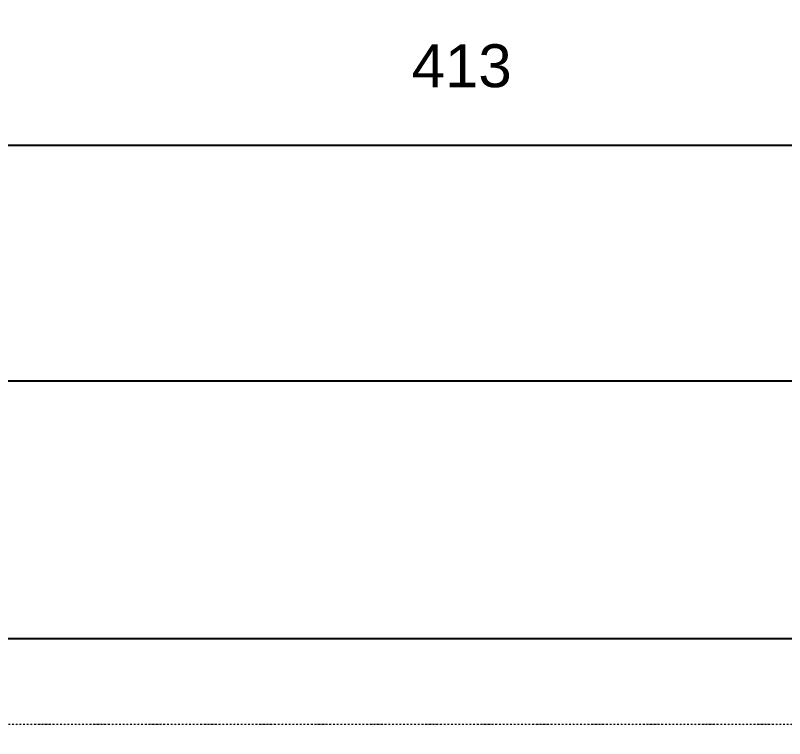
# Model space of a CAD drawing. Header units: millimetres. Extents: x -455371 to 117772, y -78417 to 116564.
# Drawn here: x -36957 to -35612, y 59547 to 60811 of the extents above; entities that cross this region are included whole.
import ezdxf

# ---------------------------------------------------------------- set-up
doc = ezdxf.new("R2010")
doc.units = ezdxf.units.MM
doc.linetypes.add('TRATTOPUNTO', pattern=[25.4, 12.7, -6.35, 0, -6.35])
doc.layers.get('0').update_dxf_attribs({"color": 255})
for name, color, linetype, lineweight in [('Cls', 7, 'Continuous', 25), ('fili fissi tratteggiati', 210, 'TRATTOPUNTO', 18), ('quote', 5, 'Continuous', 15)]:
    doc.layers.add(name, color=color, linetype=linetype, lineweight=lineweight)
doc.styles.get("Standard").update_dxf_attribs({"font": 'arial.ttf'})
doc.dimstyles.new('scala1 a 50', dxfattribs={"dimtxt": 75, "dimasz": 50, "dimexe": 0.18, "dimexo": 250, "dimgap": 100, "dimtad": 2, "dimdec": 0, "dimlfac": 0.1, "dimzin": 0, "dimdsep": 46, "dimtxsty": 'Standard', "dimblk": 'OBLIQUE', "dimcen": -100, "dimadec": 0, "dimazin": 0, "dimtfac": 1, "dimtdec": 0, "dimtofl": 0, "dimtmove": 0, "dimatfit": 3, "dimfxl": 250, "dimfxlon": 1, "dimtolj": 1, "dimtzin": 0, "dimarcsym": 0})

# ---------------------------------------------------------------- blocks, each defined once
blk = doc.blocks.new('_Oblique')
at = {"color": 0, "linetype": 'ByBlock', "lineweight": -2}
blk.add_line((-0.5, -0.5), (0.5, 0.5), dxfattribs=at)
blk = doc.blocks.new('*D2226')
at = {"layer": 'Defpoints', "color": 0, "transparency": 16777216}
for p in [(-34114.5, 60584.4), (-38239.5, 59572.5), (-34114.5, 59572.5)]:
    blk.add_point(p, dxfattribs=at)
at = {"layer": 'quote', "color": 0, "lineweight": -2, "transparency": 16777216}
for p, q in [((-38239.5, 60334.4), (-38239.5, 60584.6)), ((-38239.5, 60584.4), (-34114.5, 60584.4)), ((-34114.5, 60334.4), (-34114.5, 60584.6))]:
    blk.add_line(p, q, dxfattribs=at)
at = {"layer": 'quote', "color": 0, "lineweight": -2, "transparency": 16777216, "xscale": 50, "yscale": 50, "zscale": 50, "rotation": 180}
blk.add_blockref('_Oblique', (-38239.5, 60584.4), dxfattribs=at)
at = {"layer": 'quote', "color": 0, "lineweight": -2, "transparency": 16777216, "xscale": 50, "yscale": 50, "zscale": 50}
blk.add_blockref('_Oblique', (-34114.5, 60584.4), dxfattribs=at)
at = {"layer": 'quote', "color": 0, "transparency": 16777216, "insert": (-36177, 60722.7), "char_height": 75, "attachment_point": 5}
blk.add_mtext('\\A1;413', dxfattribs=at)
blk = doc.blocks.new('*D2230')
at = {"layer": 'Defpoints', "color": 0, "transparency": 16777216}
for p in [(-20489.5, 60969.5), (-38239.5, 59572.5), (-20489.5, 59572.5)]:
    blk.add_point(p, dxfattribs=at)
at = {"layer": 'quote', "color": 0, "lineweight": -2, "transparency": 16777216}
for p, q in [((-38239.5, 60719.5), (-38239.5, 60969.6)), ((-38239.5, 60969.5), (-20489.5, 60969.5)), ((-20489.5, 60719.5), (-20489.5, 60969.6))]:
    blk.add_line(p, q, dxfattribs=at)
at = {"layer": 'quote', "color": 0, "lineweight": -2, "transparency": 16777216, "xscale": 50, "yscale": 50, "zscale": 50, "rotation": 180}
blk.add_blockref('_Oblique', (-38239.5, 60969.5), dxfattribs=at)
at = {"layer": 'quote', "color": 0, "lineweight": -2, "transparency": 16777216, "xscale": 50, "yscale": 50, "zscale": 50}
blk.add_blockref('_Oblique', (-20489.5, 60969.5), dxfattribs=at)
at = {"layer": 'quote', "color": 0, "transparency": 16777216, "insert": (-29364.5, 61107.8), "char_height": 75, "attachment_point": 5}
blk.add_mtext('\\A1;1775', dxfattribs=at)

msp = doc.modelspace()

# ---------------------------------------------------------------- linework, layer by layer
at = {"layer": 'Cls'}
for points in [[(-38839.5, 52822.5), (-38839.5, 60172.5), (-19889.5, 60172.5), (-19889.5, 52822.5)], [(-38389.5, 52822.5), (-38389.5, 59722.5), (-20339.5, 59722.5), (-20339.5, 52822.5)], [(-37839.5, 59722.5), (-34389.5, 59722.5)]]:
    msp.add_lwpolyline(points, dxfattribs=at)
at = {"layer": 'fili fissi tratteggiati', "ltscale": 0.25}
msp.add_line((-38214.5, 59572.5), (-18339.5, 59572.5), dxfattribs=at)

# ---------------------------------------------------------------- dimensions: what is measured, and where the dimension line sits
at = {"layer": 'quote'}
for base, p1, p2, picture, middle in [((-20489.5, 60969.5), (-38239.5, 59572.5), (-20489.5, 59572.5), '*D2230', (-29364.5, 61107.8)), ((-34114.4988051, 60584.4112135), (-38239.4988051, 59572.4773951), (-34114.4988051, 59572.4773951), '*D2226', (-36176.9988051, 60722.7297674))]:
    dim = msp.add_linear_dim(base=base, p1=p1, p2=p2, dimstyle='scala1 a 50', dxfattribs=at)
    dim.commit()
    dim.dimension.update_dxf_attribs({"geometry": picture, "text_midpoint": middle})

doc.saveas('drawing.dxf')
